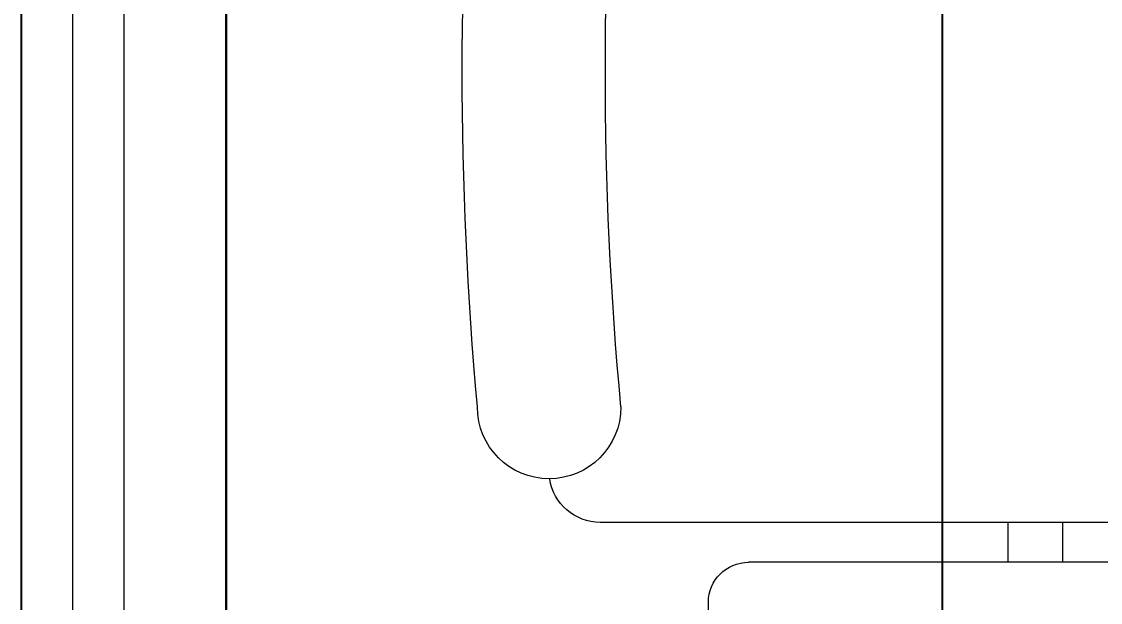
# Model space of a CAD drawing. Header units: inches. Extents: x -12418 to 57169, y -29325 to 19878.
# Drawn here: x 31350 to 31877, y -4193 to -3909 of the extents above; entities that cross this region are included whole.
import ezdxf

# ---------------------------------------------------------------- set-up
doc = ezdxf.new("R2010")
doc.units = ezdxf.units.IN
doc.header["$LTSCALE"] = 25
doc.header["$MEASUREMENT"] = 0
doc.header["$PDMODE"] = 3
doc.layers.get('0').update_dxf_attribs({"color": 8})
doc.layers.get('Defpoints').update_dxf_attribs({"color": 8})
for name, color, linetype, lineweight in [('00-Ground Floor$0$Aluminum', 251, 'Continuous', 5), ('00-Ground Floor$0$LOADING', 253, 'Continuous', 5), ('00-Ground Floor$0$Walls', 251, 'Continuous', 5), ('E-DIM', 6, 'Continuous', 18)]:
    doc.layers.add(name, color=color, linetype=linetype, lineweight=lineweight)
doc.layers.add('00-Ground Floor$0$False Ceiling', color=251, linetype='Continuous')
doc.styles.get("Standard").update_dxf_attribs({"font": 'arial.ttf'})
doc.dimstyles.get("Standard").update_dxf_attribs({"dimtxt": 150, "dimasz": 150, "dimexe": 0.18, "dimexo": 0.0625, "dimgap": 1, "dimtad": 1, "dimdec": 0, "dimlfac": 0.1, "dimzin": 0, "dimdsep": 46, "dimtxsty": 'Standard', "dimcen": 0.09, "dimclrd": 256, "dimclrt": 7, "dimadec": 0, "dimazin": 0, "dimtfac": 1, "dimtdec": 0, "dimtofl": 0, "dimtmove": 0, "dimatfit": 3, "dimfxl": 1, "dimtolj": 1, "dimtzin": 0, "dimarcsym": 0})

# ---------------------------------------------------------------- blocks, each defined once
blk = doc.blocks.new('00-Ground Floor$0$GF21018-P')
at = {"color": 0}
for p, q in [((-0.2206958158158443, 0.4756307261486727), (-0.2206958158158443, 0.0674977280054634)), ((-0.2402131404457641, 0.322592123553612), (-0.2402131404457641, 0.1400010304266708)), ((-0.2402131404457641, 0.2937232591883401), (-0.2206958158158443, 0.2937232591883365)), ((-0.2402131404457641, 0.2670847420663591), (-0.2206958158158443, 0.2670847420663591)), ((-0.2805980196294406, 0.1203859096103415), (-0.2598282612620899, 0.120385909610345))]:
    blk.add_line(p, q, dxfattribs=at)
for centre, radius, start, end in [((-0.2598282612620899, 0.1400010304266708), 0.0196151208163253, 270.0000000000006, 359.9999999999999), ((-0.1642902328567111, 0.0424977280054613), 0.0351139560901341, 90.00000000000004, 270), ((-4.0174444003e-06, 1.846735474002139), 1.776735474005004, 264.6945553321505, 275.3052680112835), ((-0.1956958158158457, 0.0674977280054634), 0.025, 179.9999999999999, 261.4720758531367), ((-3.2405935642e-06, 1.831363171438854), 1.831363171441721, 264.8532206013883, 275.1469821681523)]:
    blk.add_arc(centre, radius, start, end, dxfattribs=at)
blk = doc.blocks.new('00-Ground Floor$0$A$C37be4daf')
at = {"layer": '00-Ground Floor$0$Aluminum'}
for p, q in [((1416.012708463881, 598.2350409720093), (216.0127084634878, 598.2350409721257)), ((291.0127084634878, 573.2350409720093), (1341.012708463881, 573.2350409720093)), ((1391.012708463881, 548.2350409720093), (241.0127084634878, 548.2350409721257)), ((1416.012708463881, 498.2350409720093), (216.0127084634878, 498.2350409721257))]:
    blk.add_line(p, q, dxfattribs=at)
blk = doc.blocks.new('00-Ground Floor$0$A$Ce9e1c4c3')
at = {"layer": '00-Ground Floor$0$False Ceiling', "color": 254}
for p, q in [((-68550.49397285908, -2847.427106421311, -5.889685836021185e-07), (-68550.49397285908, -6967.42710640932, -5.889685836021185e-07)), ((-68650.49397285908, -13467.42710640927, -5.889685836021185e-07), (-68650.49397285908, -2875.812644642604, -5.889685836021185e-07))]:
    blk.add_line(p, q, dxfattribs=at)
at = {"layer": '00-Ground Floor$0$False Ceiling', "color": 254, "linetype": 'Continuous'}
blk.add_line((-68200, -6967.42710640932), (-68200, -2847.427106421311), dxfattribs=at)
blk = doc.blocks.new('00-Ground Floor')
at = {"layer": '00-Ground Floor$0$Walls'}
for p, q in [((31349.50602714092, -5267.427106419229, -5.889685836021185e-07), (31349.50602714092, -2747.427106421324, -5.889685836021185e-07)), ((31449.50602714092, -5267.427106421499, -5.889685836021185e-07), (31449.50602714092, -2847.427106421324, -5.889685836021185e-07))]:
    blk.add_line(p, q, dxfattribs=at)
at = {"rotation": 90}
blk.add_blockref('00-Ground Floor$0$A$C37be4daf', (31947.74106811298, -4823.439814883954, -5.889685836021185e-07), dxfattribs=at)
at = {"layer": '00-Ground Floor$0$False Ceiling', "color": 254}
blk.add_blockref('00-Ground Floor$0$A$Ce9e1c4c3', (100000, 3.922645561091311e-24), dxfattribs=at)
at = {"layer": '00-Ground Floor$0$LOADING', "extrusion": (-7.774263848676315e-06, -2.240207019314473e-05, 0.9999999997188542), "xscale": -1000, "yscale": 1000, "zscale": 1000, "rotation": 270.0014107550519}
blk.add_blockref('00-Ground Floor$0$GF21018-P', (31565.05832371485, -3933.066069229707, -0.1776480076385755), dxfattribs=at)
blk = doc.blocks.new('*D323')
at = {"layer": 'Defpoints', "color": 0, "transparency": 16777216}
for p in [(31449.50602714092, -3261.045867158653), (32699.99999999996, -6001.618274475055), (31449.50602714092, -6967.427106409334, -5.889685836021185e-07)]:
    blk.add_point(p, dxfattribs=at)
at = {"layer": 'E-DIM', "color": 0, "lineweight": -2, "transparency": 16777216}
for p, q in [((31449.50602714092, -6967.364606409334), (31449.50602714092, -3260.865867158653)), ((32699.99999999996, -6001.555774475055), (32699.99999999996, -3260.865867158653))]:
    blk.add_line(p, q, dxfattribs=at)
at = {"layer": 'E-DIM', "lineweight": -2, "transparency": 16777216}
blk.add_line((32549.99999999996, -3261.045867158653), (31599.50602714092, -3261.045867158653), dxfattribs=at)
at = {"layer": 'E-DIM', "transparency": 16777216}
for points in [[(31599.50602714092, -3236.045867158653), (31599.50602714092, -3286.045867158653), (31449.50602714092, -3261.045867158653)], [(32549.99999999996, -3236.045867158653), (32549.99999999996, -3286.045867158653), (32699.99999999996, -3261.045867158653)]]:
    blk.add_solid(points, dxfattribs=at)
at = {"layer": 'E-DIM', "color": 7, "transparency": 16777216, "insert": (32074.75301357044, -3183.459919000399), "char_height": 150, "attachment_point": 5}
blk.add_mtext('\\A1;125', dxfattribs=at)

msp = doc.modelspace()

# ---------------------------------------------------------------- block references
msp.add_blockref('00-Ground Floor', (0, 0))

# ---------------------------------------------------------------- dimensions: what is measured, and where the dimension line sits
at = {"layer": 'E-DIM'}
dim = msp.add_linear_dim(base=(31449.50602714092, -3261.045867158653), p1=(32699.99999999996, -6001.618274475055), p2=(31449.50602714092, -6967.427106409334, -5.889685836021185e-07), dimstyle='Standard', dxfattribs=at)
dim.commit()
dim.dimension.update_dxf_attribs({"geometry": '*D323', "text_midpoint": (32074.75301357044, -3183.459919000399)})

doc.saveas('drawing.dxf')
